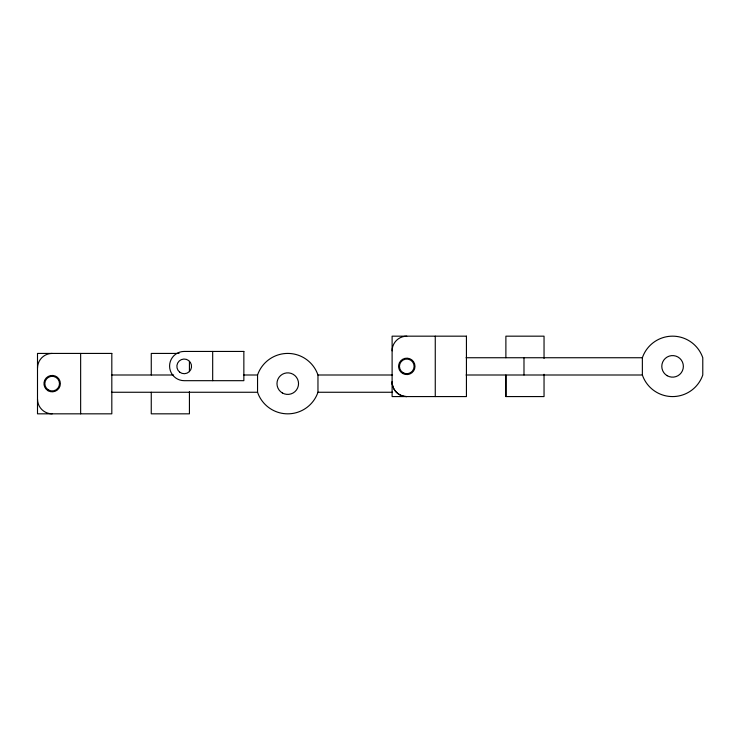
<?xml version="1.0" encoding="UTF-8"?>
<svg xmlns="http://www.w3.org/2000/svg" width="750" height="750" viewBox="0 0 750 750"><rect width="100%" height="100%" fill="white"/><g stroke="black" fill="none" stroke-linecap="round" stroke-linejoin="round"><path stroke-width="1.12" d="M179.025 353.428L151.266 353.428L151.266 375M466.05 357.741L642.366 357.741A31.931 31.931 0 0 1 702.778 357.741L702.778 375A31.931 31.931 0 0 1 642.366 375L466.05 375M111.441 375L173.606 375M243.478 375L257.55 375A31.931 31.931 0 0 1 317.963 375L392.578 375M111.441 392.259L257.55 392.259A31.931 31.931 0 0 0 317.963 392.259L392.578 392.259M505.884 396.572L505.884 375L505.875 396.572L544.041 396.572L544.041 374.278M642.366 357.741L642.366 375M544.041 358.463L544.041 336.169L505.884 336.169L505.884 357.741M523.987 357.741L523.987 375M435.262 336.169L435.262 396.572M317.963 375L317.963 392.259M257.55 375L257.55 392.259M212.681 351.441L212.681 380.681M189.431 361.378L189.431 371.597M189.431 391.537L189.431 413.831L151.256 413.831L151.266 392.259M80.644 353.428L80.644 413.831M52.172 413.831A14.672 14.672 0 0 1 37.5 399.159M37.5 368.1A14.672 14.672 0 0 1 52.172 353.428M392.109 350.841A14.672 14.672 0 0 1 406.781 336.169M466.434 336.169L392.109 336.169L392.109 396.572L466.434 396.572L466.434 336.169M243.853 351.441L184.209 351.441A14.625 14.625 0 0 0 169.584 366.056A14.625 14.625 0 0 0 184.209 380.681L243.853 380.681L243.853 351.441M111.816 353.428L37.5 353.428L37.5 413.831L111.816 413.831L111.816 353.428M179.738 372.188A7.331 7.331 0 0 0 191.475 367.331A7.331 7.331 0 0 0 181.397 359.597A7.331 7.331 0 0 0 179.738 372.188M48.497 389.981A7.331 7.331 0 0 0 59.503 383.634A7.331 7.331 0 0 0 48.506 377.278A7.331 7.331 0 0 0 48.497 389.981M48.075 390.731A8.194 8.194 0 0 0 60.366 383.625A8.194 8.194 0 0 0 48.075 376.528A8.194 8.194 0 0 0 48.075 390.731M282.366 392.972A10.791 10.791 0 0 0 298.538 383.625A10.791 10.791 0 0 0 282.366 374.288A10.791 10.791 0 0 0 282.366 392.972M392.109 381.919A14.653 14.653 0 0 0 406.772 396.572A14.672 14.672 0 0 1 392.109 381.9M667.181 375.712A10.791 10.791 0 0 0 683.362 366.375A10.791 10.791 0 0 0 667.181 357.028A10.791 10.791 0 0 0 667.181 375.712M402.684 373.472A8.194 8.194 0 0 0 414.984 366.375A8.194 8.194 0 0 0 402.684 359.269A8.194 8.194 0 0 0 402.684 373.472M403.116 372.722A7.331 7.331 0 0 0 414.122 366.375A7.331 7.331 0 0 0 403.116 360.019A7.331 7.331 0 0 0 403.116 372.722"/></g></svg>
